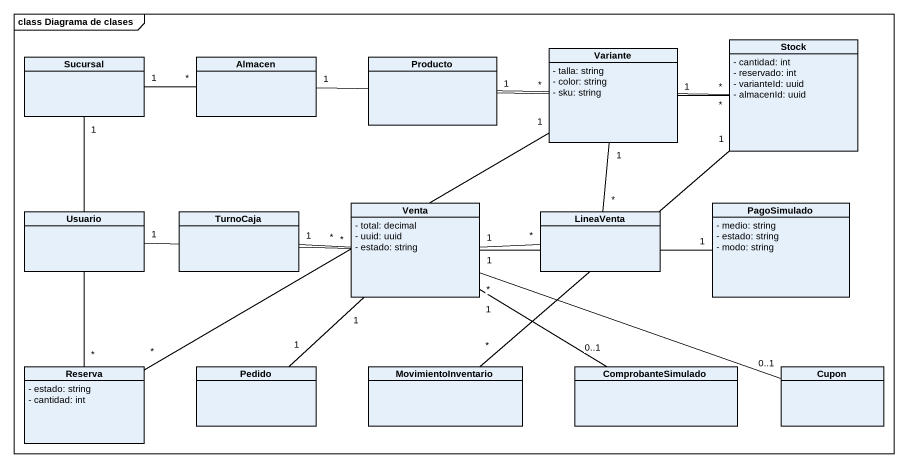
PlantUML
@startuml
mainframe class Diagrama de clases
hide circle
hide empty members
skinparam classAttributeIconSize 0
class Stock {
  - cantidad: int
  - reservado: int
  - varianteId: uuid
  - almacenId: uuid
}
class Sucursal
class Almacen
class Producto
class Variante {
  - talla: string
  - color: string
  - sku: string
}
class Usuario
class TurnoCaja
class Venta {
  - total: decimal
  - uuid: uuid
  - estado: string
}
class LineaVenta
class PagoSimulado {
  - medio: string
  - estado: string
  - modo: string
}
class Reserva {
  - estado: string
  - cantidad: int
}
class Pedido
class MovimientoInventario
class ComprobanteSimulado
class Cupon
Sucursal "1" -right- "*" Almacen
Almacen "1" -right- "*" Stock
Producto "1" -right- "*" Variante
Variante "1" -right- "*" Stock
Usuario "1" -right- "*" Venta
TurnoCaja "1" -right- "*" Venta
Venta "1" -right- "*" LineaVenta
Venta "1" -right- "1" PagoSimulado
Venta "1" -- "0..1" ComprobanteSimulado
LineaVenta "*" -up- "1" Variante
Reserva "*" -up- "1" Sucursal
Reserva "*" -right- "1" Variante
Pedido "1" -up- "1" Venta
MovimientoInventario "*" -up- "1" Stock
Cupon "0..1" -left- "*" Venta
@enduml
